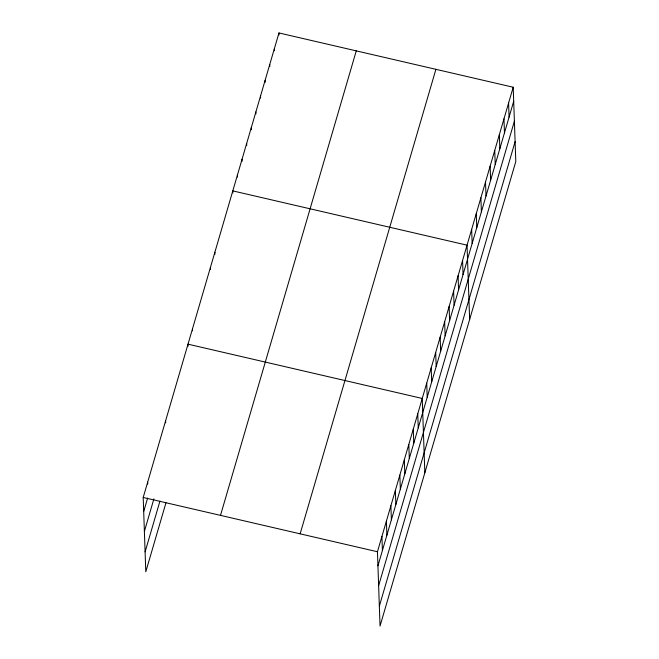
<?xml version="1.0" encoding="UTF-8"?>
<svg xmlns="http://www.w3.org/2000/svg" width="659" height="659" viewBox="0 0 659 659"><rect width="100%" height="100%" fill="white"/><g stroke="black" fill="none" stroke-linecap="round" stroke-linejoin="round"><path stroke-width="0.99" d="M165.961 502.784L145.796 571.765L143.201 497.463L278.963 32.95L513.204 87.235L515.799 161.537L380.037 626.05L377.442 551.748L513.204 87.235M143.695 511.541L147.616 498.122M144.387 531.409L153.909 498.838M145.104 551.888L159.948 501.112M220.501 515.379L356.264 50.867M300.142 533.831L435.904 69.319M377.928 565.826L513.691 101.305M378.628 585.694L514.391 121.182M379.337 606.173L515.107 141.66M143.201 497.463L377.442 551.748M508.583 103.026L509.077 117.104M503.97 118.826L504.464 132.896M499.357 134.617L499.843 148.687M494.736 150.409L495.23 164.486M490.123 166.2L490.617 180.278M485.51 181.999L485.996 196.069M480.889 197.791L481.383 211.86M476.276 213.582L476.77 227.66M471.663 229.373L472.149 243.451M469.636 319.475L467.042 245.173L232.808 190.888L232.874 192.898M462.56 260.494L463.055 274.572M458.087 275.824L458.573 289.902M453.606 291.154L454.092 305.232M449.125 306.484L449.611 320.562M444.644 321.814L445.138 335.884M440.163 337.144L440.657 351.214M435.681 352.474L436.176 366.544M431.2 367.804L431.694 381.874M426.719 383.126L427.213 397.204M424.833 472.758L422.238 398.456L188.004 344.171L188.07 346.181M417.765 413.786L418.251 427.864M413.284 429.116L413.77 443.194M408.802 444.446L409.297 458.516M404.321 459.776L404.815 473.846M399.84 475.106L400.334 489.176M395.359 490.436L395.853 504.506M390.878 505.758L391.372 519.836M386.396 521.088L386.891 535.166M381.923 536.418L382.409 550.496M278.963 32.95L279.037 34.96M274.35 48.741L274.416 50.751M269.737 64.541L269.803 66.551M265.116 80.332L265.19 82.342M260.503 96.123L260.569 98.133M255.881 111.915L255.956 113.925M251.268 127.714L251.343 129.724M246.655 143.505L246.721 145.515M242.034 159.297L242.108 161.307M237.421 175.088L237.495 177.098M214.883 252.199L214.958 254.209M210.402 267.529L210.476 269.539M192.486 328.841L192.552 330.859M165.607 420.821L165.673 422.831M147.682 482.133L147.756 484.143"/></g></svg>
